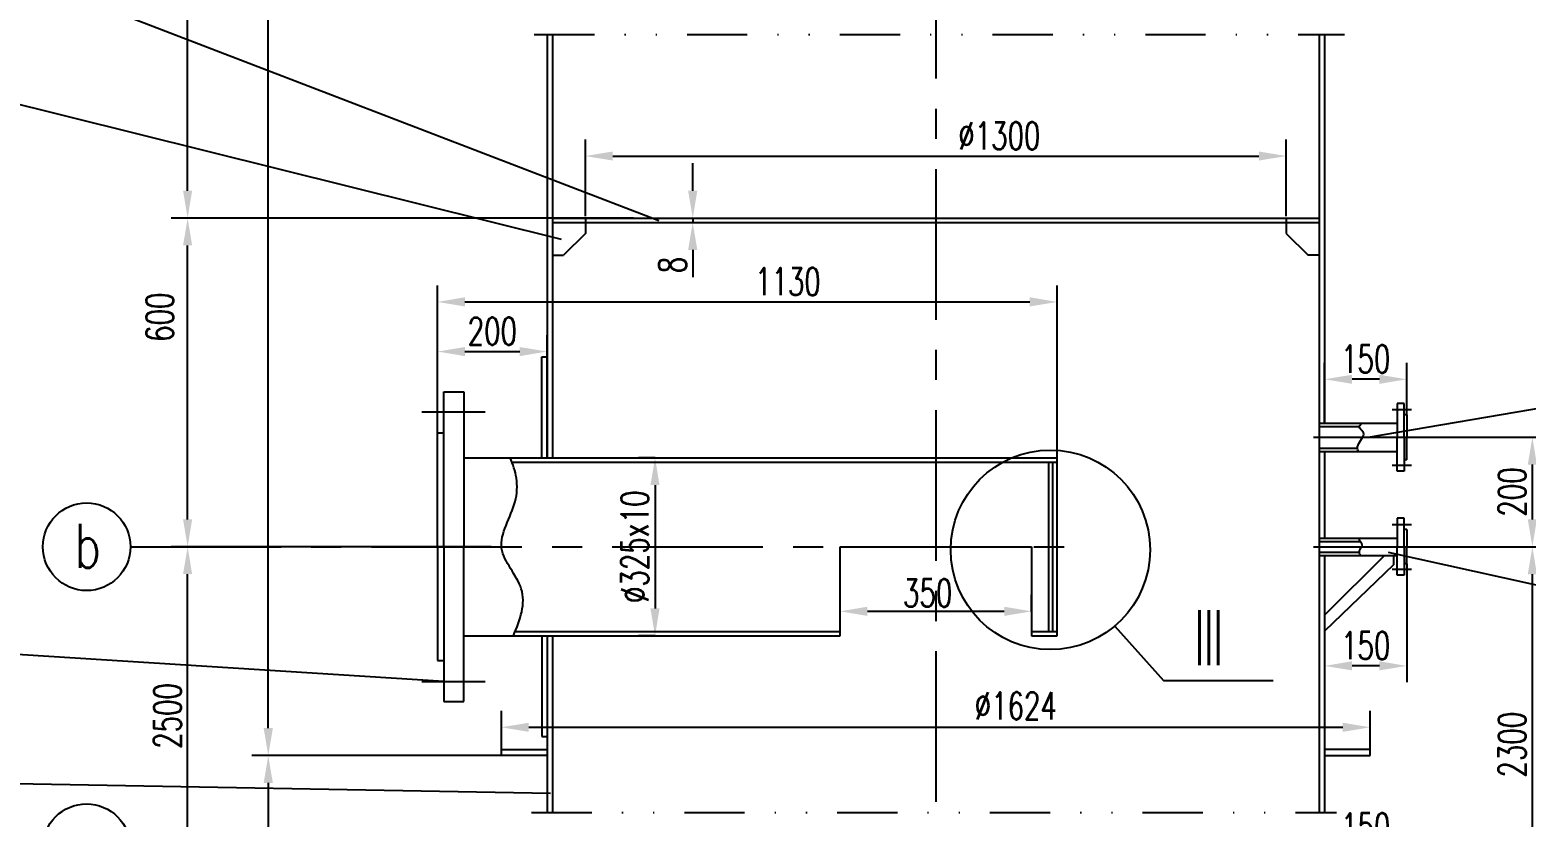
# Model space of a CAD drawing. Extents: x 1416 to 4159, y -4009 to -2804.
# Drawn here: x 1524.8 to 1661.4, y -3410 to -3338.2 of the extents above; entities that cross this region are included whole.
import ezdxf
from ezdxf.enums import TextEntityAlignment as Align

# ---------------------------------------------------------------- set-up
doc = ezdxf.new("R2010")
doc.units = 0
doc.header["$LTSCALE"] = 11
doc.header["$MEASUREMENT"] = 0
doc.linetypes.add('CENTER', pattern=[2, 1.25, -0.25, 0.25, -0.25])
doc.linetypes.add('DIVIDE', pattern=[1.25, 0.5, -0.25, 0, -0.25, 0, -0.25])
doc.layers.get('0').update_dxf_attribs({"linetype": 'CONTINUOUS'})
doc.layers.get('DEFPOINTS').update_dxf_attribs({"linetype": 'CONTINUOUS'})
for name, color, linetype in [('1', 2, 'CENTER'), ('2', 2, 'CONTINUOUS'), ('3', 2, 'DIVIDE')]:
    doc.layers.add(name, color=color, linetype=linetype)
doc.styles.add('H5', font='romans', dxfattribs={"width": 0.8, "bigfont": 'HZ5.SHX'})
doc.styles.add('HZ', font='txt', dxfattribs={"width": 0.5, "bigfont": 'hztxt.shx'})
doc.styles.add('HZ5', font='romans.shx', dxfattribs={"width": 0.7, "bigfont": 'hztxt.shx'})
doc.styles.add('HZTXT', font='ROMANS', dxfattribs={"width": 0.7, "bigfont": 'HZTXT'})
doc.dimstyles.new('STANDARD$0', dxfattribs={"dimscale": 0, "dimtxt": 4, "dimasz": 3, "dimexe": 1.5, "dimexo": 0, "dimgap": 1, "dimtad": 1, "dimdec": 0, "dimlfac": 5, "dimzin": 12, "dimtxsty": 'H5', "dimcen": 0, "dimazin": 3, "dimtfac": 1, "dimtdec": 0, "dimtmove": 0, "dimatfit": 3, "dimtvp": 0.833333, "dimtolj": 1, "dimtzin": 1})

# ---------------------------------------------------------------- blocks, each defined once
blk = doc.blocks.new('*D40')
at = {"color": 2, "linetype": 'BYBLOCK'}
for p, q in [((2764.89, -3347.02), (2708.45, -3347.02)), ((2709.95, -3391.48), (2709.95, -3349.52)), ((2748.47, -3393.98), (2708.45, -3393.98))]:
    blk.add_line(p, q, dxfattribs=at)
for points in [[(2709.53, -3349.52), (2710.36, -3349.52), (2709.95, -3347.02)], [(2709.53, -3391.48), (2710.36, -3391.48), (2709.95, -3393.98)]]:
    blk.add_solid(points, dxfattribs=at)
at = {"layer": 'DEFPOINTS', "color": 0, "linetype": 'BYBLOCK'}
for p in [(2709.95, -3347.02), (2764.89, -3347.02), (2748.47, -3393.98)]:
    blk.add_point(p, dxfattribs=at)
at = {"color": 2, "linetype": 'BYBLOCK', "insert": (2708.1, -3370.5), "char_height": 2.5, "attachment_point": 5, "rotation": 90, "style": 'HZ5'}
blk.add_mtext('\\A1;3700', dxfattribs=at)
blk = doc.blocks.new('*D16')
at = {"color": 2, "linetype": 'BYBLOCK'}
for p, q in [((2750.66, -3393.98), (2708.45, -3393.98)), ((2709.95, -3421.48), (2709.95, -3396.48)), ((2737.66, -3423.98), (2708.45, -3423.98))]:
    blk.add_line(p, q, dxfattribs=at)
for points in [[(2709.53, -3396.48), (2710.36, -3396.48), (2709.95, -3393.98)], [(2709.53, -3421.48), (2710.36, -3421.48), (2709.95, -3423.98)]]:
    blk.add_solid(points, dxfattribs=at)
at = {"layer": 'DEFPOINTS', "color": 0, "linetype": 'BYBLOCK'}
for p in [(2709.95, -3393.98), (2750.66, -3393.98), (2737.66, -3423.98)]:
    blk.add_point(p, dxfattribs=at)
at = {"color": 2, "linetype": 'BYBLOCK', "insert": (2707.41, -3403.03), "char_height": 2.5, "attachment_point": 5, "rotation": 90, "style": 'HZ5'}
blk.add_mtext('\\A1;600', dxfattribs=at)
blk = doc.blocks.new('*D54')
at = {"color": 2, "linetype": 'BYBLOCK'}
for p, q in [((1613.34, -2896.41), (1705.94, -2896.41)), ((1704.44, -2898.91), (1704.44, -3573.36)), ((1633.13, -3575.86), (1705.94, -3575.86))]:
    blk.add_line(p, q, dxfattribs=at)
for points in [[(1704.03, -2898.91), (1704.86, -2898.91), (1704.44, -2896.41)], [(1704.03, -3573.36), (1704.86, -3573.36), (1704.44, -3575.86)]]:
    blk.add_solid(points, dxfattribs=at)
at = {"layer": 'DEFPOINTS', "color": 0, "linetype": 'BYBLOCK'}
for p in [(1613.34, -2896.41), (1633.13, -3575.86), (1704.44, -3575.86)]:
    blk.add_point(p, dxfattribs=at)
at = {"color": 2, "linetype": 'BYBLOCK', "insert": (1702.59, -3206.22), "char_height": 2.5, "attachment_point": 5, "rotation": 90, "style": 'HZ5'}
blk.add_mtext('\\A1;~35385', dxfattribs=at)
blk = doc.blocks.new('*D53')
at = {"color": 2, "linetype": 'BYBLOCK'}
for p, q in [((2794.92, -2965.06), (2871.06, -2965.06)), ((2869.56, -2967.56), (2869.56, -3462.6)), ((2800.85, -3465.1), (2871.06, -3465.1))]:
    blk.add_line(p, q, dxfattribs=at)
for points in [[(2869.14, -2967.56), (2869.97, -2967.56), (2869.56, -2965.06)], [(2869.14, -3462.6), (2869.97, -3462.6), (2869.56, -3465.1)]]:
    blk.add_solid(points, dxfattribs=at)
at = {"layer": 'DEFPOINTS', "color": 0, "linetype": 'BYBLOCK'}
for p in [(2794.92, -2965.06), (2800.85, -3465.1), (2869.56, -3465.1)]:
    blk.add_point(p, dxfattribs=at)
at = {"color": 2, "linetype": 'BYBLOCK', "insert": (2867.71, -3205.47), "char_height": 2.5, "attachment_point": 5, "rotation": 90, "style": 'HZ5'}
blk.add_mtext('\\A1;29100', dxfattribs=at)
blk = doc.blocks.new('*D65')
at = {"color": 2, "linetype": 'BYBLOCK'}
for p, q in [((2738.6, -3448.02), (2738.6, -3444.48)), ((2817.93, -3448.02), (2817.93, -3444.48)), ((2741.1, -3445.98), (2815.43, -3445.98))]:
    blk.add_line(p, q, dxfattribs=at)
for points in [[(2741.1, -3445.57), (2741.1, -3446.4), (2738.6, -3445.98)], [(2815.43, -3445.57), (2815.43, -3446.4), (2817.93, -3445.98)]]:
    blk.add_solid(points, dxfattribs=at)
at = {"layer": 'DEFPOINTS', "color": 0, "linetype": 'BYBLOCK'}
for p in [(2817.93, -3445.98), (2738.6, -3448.02), (2817.93, -3448.02)]:
    blk.add_point(p, dxfattribs=at)
at = {"color": 2, "linetype": 'BYBLOCK', "insert": (2785.57, -3444.02), "char_height": 2.5, "attachment_point": 5, "style": 'HZ5'}
blk.add_mtext('\\A1;∅1624', dxfattribs=at)
blk = doc.blocks.new('*D25')
at = {"color": 2, "linetype": 'BYBLOCK'}
for p, q in [((2746.27, -3399.33), (2746.27, -3392.35)), ((2810.27, -3399.33), (2810.27, -3392.35)), ((2748.77, -3393.85), (2807.77, -3393.85))]:
    blk.add_line(p, q, dxfattribs=at)
for points in [[(2748.77, -3393.43), (2748.77, -3394.26), (2746.27, -3393.85)], [(2807.77, -3393.43), (2807.77, -3394.26), (2810.27, -3393.85)]]:
    blk.add_solid(points, dxfattribs=at)
at = {"layer": 'DEFPOINTS', "color": 0, "linetype": 'BYBLOCK'}
for p in [(2810.27, -3393.85), (2746.27, -3399.33), (2810.27, -3399.33)]:
    blk.add_point(p, dxfattribs=at)
at = {"color": 2, "linetype": 'BYBLOCK', "insert": (2784.07, -3392), "char_height": 2.5, "attachment_point": 5, "style": 'HZ5'}
blk.add_mtext('\\A1;∅1300', dxfattribs=at)
blk = doc.blocks.new('*D20')
at = {"color": 2, "linetype": 'BYBLOCK'}
for p, q in [((3727.33, -3425.77), (3725.83, -3425.77)), ((3727.33, -3428.27), (3727.33, -3439.52)), ((3727.33, -3442.02), (3725.83, -3442.02))]:
    blk.add_line(p, q, dxfattribs=at)
for points in [[(3726.91, -3428.27), (3727.74, -3428.27), (3727.33, -3425.77)], [(3726.91, -3439.52), (3727.74, -3439.52), (3727.33, -3442.02)]]:
    blk.add_solid(points, dxfattribs=at)
at = {"layer": 'DEFPOINTS', "color": 0, "linetype": 'BYBLOCK'}
for p in [(3727.33, -3425.77), (3727.33, -3442.02), (3727.33, -3442.02)]:
    blk.add_point(p, dxfattribs=at)
at = {"color": 2, "linetype": 'BYBLOCK', "insert": (3725.48, -3433.89), "char_height": 2.5, "attachment_point": 5, "rotation": 90, "style": 'HZ5'}
blk.add_mtext('\\A1;∅325x10', dxfattribs=at)
blk = doc.blocks.new('*D24')
at = {"color": 2, "linetype": 'BYBLOCK'}
for p, q in [((2756.07, -3397.01), (2756.07, -3394.51)), ((2755.42, -3399.51), (2757.57, -3399.51)), ((2755.42, -3399.91), (2757.57, -3399.91)), ((2756.07, -3399.51), (2756.07, -3399.91)), ((2756.07, -3399.51), (2756.07, -3399.91)), ((2756.07, -3402.41), (2756.07, -3404.91))]:
    blk.add_line(p, q, dxfattribs=at)
for points in [[(2755.65, -3397.01), (2756.49, -3397.01), (2756.07, -3399.51)], [(2755.65, -3402.41), (2756.49, -3402.41), (2756.07, -3399.91)]]:
    blk.add_solid(points, dxfattribs=at)
at = {"layer": 'DEFPOINTS', "color": 0, "linetype": 'BYBLOCK'}
for p in [(2755.42, -3399.51), (2755.42, -3399.91), (2756.07, -3399.91)]:
    blk.add_point(p, dxfattribs=at)
at = {"color": 2, "linetype": 'BYBLOCK', "insert": (2754.22, -3403.79), "char_height": 2.5, "attachment_point": 5, "rotation": 90, "style": 'HZ5'}
blk.add_mtext('\\A1;8', dxfattribs=at)
blk = doc.blocks.new('*D66')
at = {"color": 2, "linetype": 'BYBLOCK'}
for p, q in [((2822.03, -3413.98), (2834.24, -3413.98)), ((2832.74, -3421.48), (2832.74, -3416.48)), ((2821.63, -3423.98), (2834.24, -3423.98))]:
    blk.add_line(p, q, dxfattribs=at)
for points in [[(2832.32, -3416.48), (2833.15, -3416.48), (2832.74, -3413.98)], [(2832.32, -3421.48), (2833.15, -3421.48), (2832.74, -3423.98)]]:
    blk.add_solid(points, dxfattribs=at)
at = {"layer": 'DEFPOINTS', "color": 0, "linetype": 'BYBLOCK'}
for p in [(2822.03, -3413.98), (2832.74, -3413.98), (2821.63, -3423.98)]:
    blk.add_point(p, dxfattribs=at)
at = {"color": 2, "linetype": 'BYBLOCK', "insert": (2830.89, -3418.98), "char_height": 2.5, "attachment_point": 5, "rotation": 90, "style": 'HZ5'}
blk.add_mtext('\\A1;200', dxfattribs=at)
blk = doc.blocks.new('*D97')
at = {"color": 2, "linetype": 'BYBLOCK'}
for p, q in [((1562.05, -3385.33), (1537.73, -3385.33)), ((1539.23, -3423.95), (1539.23, -3387.83)), ((1572.05, -3426.45), (1537.73, -3426.45))]:
    blk.add_line(p, q, dxfattribs=at)
for points in [[(1538.81, -3387.83), (1539.64, -3387.83), (1539.23, -3385.33)], [(1538.81, -3423.95), (1539.64, -3423.95), (1539.23, -3426.45)]]:
    blk.add_solid(points, dxfattribs=at)
at = {"layer": 'DEFPOINTS', "color": 0, "linetype": 'BYBLOCK'}
for p in [(1539.23, -3385.33), (1562.05, -3385.33), (1572.05, -3426.45)]:
    blk.add_point(p, dxfattribs=at)
at = {"color": 2, "linetype": 'BYBLOCK', "insert": (1537.38, -3400.77), "char_height": 2.5, "attachment_point": 5, "rotation": 90, "style": 'HZ5'}
blk.add_mtext('\\A1;2500', dxfattribs=at)
blk = doc.blocks.new('*D98')
at = {"color": 2, "linetype": 'BYBLOCK'}
for p, q in [((2738.6, -3443.03), (2715.81, -3443.03)), ((2717.31, -3445.53), (2717.31, -3462.6)), ((2742.77, -3465.1), (2715.81, -3465.1))]:
    blk.add_line(p, q, dxfattribs=at)
for points in [[(2716.89, -3445.53), (2717.73, -3445.53), (2717.31, -3443.03)], [(2716.89, -3462.6), (2717.73, -3462.6), (2717.31, -3465.1)]]:
    blk.add_solid(points, dxfattribs=at)
at = {"layer": 'DEFPOINTS', "color": 0, "linetype": 'BYBLOCK'}
for p in [(2738.6, -3443.03), (2717.31, -3465.1), (2742.77, -3465.1)]:
    blk.add_point(p, dxfattribs=at)
at = {"color": 2, "linetype": 'BYBLOCK', "insert": (2715.46, -3454.06), "char_height": 2.5, "attachment_point": 5, "rotation": 90, "style": 'HZ5'}
blk.add_mtext('\\A1;2100', dxfattribs=at)
blk = doc.blocks.new('*D99')
at = {"color": 2, "linetype": 'BYBLOCK'}
for p, q in [((2738.6, -3005.72), (2715.81, -3005.72)), ((2717.31, -3440.53), (2717.31, -3008.22)), ((2738.6, -3443.03), (2715.81, -3443.03))]:
    blk.add_line(p, q, dxfattribs=at)
for points in [[(2716.89, -3008.22), (2717.73, -3008.22), (2717.31, -3005.72)], [(2716.89, -3440.53), (2717.73, -3440.53), (2717.31, -3443.03)]]:
    blk.add_solid(points, dxfattribs=at)
at = {"layer": 'DEFPOINTS', "color": 0, "linetype": 'BYBLOCK'}
for p in [(2717.31, -3005.72), (2738.6, -3005.72), (2738.6, -3443.03)]:
    blk.add_point(p, dxfattribs=at)
at = {"color": 2, "linetype": 'BYBLOCK', "insert": (2715.46, -3224.37), "char_height": 2.5, "attachment_point": 5, "rotation": 90, "style": 'HZ5'}
blk.add_mtext('\\A1;9x3000=27000', dxfattribs=at)
blk = doc.blocks.new('*D103')
at = {"color": 2, "linetype": 'BYBLOCK'}
for p, q in [((2732.77, -3413.59), (2732.77, -3404.66)), ((2742.77, -3415.85), (2742.77, -3404.66)), ((2735.27, -3406.16), (2740.27, -3406.16))]:
    blk.add_line(p, q, dxfattribs=at)
for points in [[(2735.27, -3405.75), (2735.27, -3406.58), (2732.77, -3406.16)], [(2740.27, -3405.75), (2740.27, -3406.58), (2742.77, -3406.16)]]:
    blk.add_solid(points, dxfattribs=at)
at = {"layer": 'DEFPOINTS', "color": 0, "linetype": 'BYBLOCK'}
for p in [(2742.77, -3406.16), (2732.77, -3413.59), (2742.77, -3415.85)]:
    blk.add_point(p, dxfattribs=at)
at = {"color": 2, "linetype": 'BYBLOCK', "insert": (2737.77, -3404.31), "char_height": 2.5, "attachment_point": 5, "style": 'HZ5'}
blk.add_mtext('\\A1;200', dxfattribs=at)
blk = doc.blocks.new('*D104')
at = {"color": 2, "linetype": 'BYBLOCK'}
for p, q in [((2732.77, -3413.59), (2732.77, -3400.13)), ((2789.34, -3415.85), (2789.34, -3400.13)), ((2735.27, -3401.63), (2786.84, -3401.63))]:
    blk.add_line(p, q, dxfattribs=at)
for points in [[(2735.27, -3401.21), (2735.27, -3402.05), (2732.77, -3401.63)], [(2786.84, -3401.21), (2786.84, -3402.05), (2789.34, -3401.63)]]:
    blk.add_solid(points, dxfattribs=at)
at = {"layer": 'DEFPOINTS', "color": 0, "linetype": 'BYBLOCK'}
for p in [(2789.34, -3401.63), (2732.77, -3413.59), (2789.34, -3415.85)]:
    blk.add_point(p, dxfattribs=at)
at = {"color": 2, "linetype": 'BYBLOCK', "insert": (2764.76, -3399.78), "char_height": 2.5, "attachment_point": 5, "style": 'HZ5'}
blk.add_mtext('\\A1;1130', dxfattribs=at)
blk = doc.blocks.new('*D105')
at = {"color": 2, "linetype": 'BYBLOCK'}
for p, q in [((2821.27, -3423.98), (2834.24, -3423.98)), ((2832.74, -3457.6), (2832.74, -3426.48)), ((2821.27, -3460.1), (2834.24, -3460.1))]:
    blk.add_line(p, q, dxfattribs=at)
for points in [[(2832.32, -3426.48), (2833.15, -3426.48), (2832.74, -3423.98)], [(2832.32, -3457.6), (2833.15, -3457.6), (2832.74, -3460.1)]]:
    blk.add_solid(points, dxfattribs=at)
at = {"layer": 'DEFPOINTS', "color": 0, "linetype": 'BYBLOCK'}
for p in [(2821.27, -3423.98), (2832.74, -3423.98), (2821.27, -3460.1)]:
    blk.add_point(p, dxfattribs=at)
at = {"color": 2, "linetype": 'BYBLOCK', "insert": (2830.89, -3442.04), "char_height": 2.5, "attachment_point": 5, "rotation": 90, "style": 'HZ5'}
blk.add_mtext('\\A1;2300', dxfattribs=at)
blk = doc.blocks.new('*D111')
at = {"color": 2, "linetype": 'BYBLOCK'}
for p, q in [((2813.77, -3412.7), (2813.77, -3407.19)), ((2821.27, -3411.94), (2821.27, -3407.19)), ((2818.77, -3408.69), (2816.27, -3408.69))]:
    blk.add_line(p, q, dxfattribs=at)
for points in [[(2816.27, -3408.28), (2816.27, -3409.11), (2813.77, -3408.69)], [(2818.77, -3408.28), (2818.77, -3409.11), (2821.27, -3408.69)]]:
    blk.add_solid(points, dxfattribs=at)
at = {"layer": 'DEFPOINTS', "color": 0, "linetype": 'BYBLOCK'}
for p in [(2813.77, -3408.69), (2821.27, -3411.94), (2813.77, -3412.7)]:
    blk.add_point(p, dxfattribs=at)
at = {"color": 2, "linetype": 'BYBLOCK', "insert": (2817.52, -3406.84), "char_height": 2.5, "attachment_point": 5, "style": 'HZ5'}
blk.add_mtext('\\A1;150', dxfattribs=at)
blk = doc.blocks.new('*D112')
at = {"color": 2, "linetype": 'BYBLOCK'}
for p, q in [((2821.27, -3425.54), (2821.27, -3436.35)), ((2813.77, -3431.68), (2813.77, -3436.35)), ((2818.77, -3434.85), (2816.27, -3434.85))]:
    blk.add_line(p, q, dxfattribs=at)
for points in [[(2816.27, -3434.43), (2816.27, -3435.26), (2813.77, -3434.85)], [(2818.77, -3434.43), (2818.77, -3435.26), (2821.27, -3434.85)]]:
    blk.add_solid(points, dxfattribs=at)
at = {"layer": 'DEFPOINTS', "color": 0, "linetype": 'BYBLOCK'}
for p in [(2821.27, -3425.54), (2813.77, -3431.68), (2813.77, -3434.85)]:
    blk.add_point(p, dxfattribs=at)
at = {"color": 2, "linetype": 'BYBLOCK', "insert": (2817.52, -3433), "char_height": 2.5, "attachment_point": 5, "style": 'HZ5'}
blk.add_mtext('\\A1;150', dxfattribs=at)
blk = doc.blocks.new('*D113')
at = {"color": 2, "linetype": 'BYBLOCK'}
for p, q in [((2813.77, -3452.39), (2813.77, -3449.9)), ((2821.27, -3458.53), (2821.27, -3449.9)), ((2818.77, -3451.4), (2816.27, -3451.4))]:
    blk.add_line(p, q, dxfattribs=at)
for points in [[(2816.27, -3450.98), (2816.27, -3451.82), (2813.77, -3451.4)], [(2818.77, -3450.98), (2818.77, -3451.82), (2821.27, -3451.4)]]:
    blk.add_solid(points, dxfattribs=at)
at = {"layer": 'DEFPOINTS', "color": 0, "linetype": 'BYBLOCK'}
for p in [(2813.77, -3451.4), (2813.77, -3452.39), (2821.27, -3458.53)]:
    blk.add_point(p, dxfattribs=at)
at = {"color": 2, "linetype": 'BYBLOCK', "insert": (2817.52, -3449.55), "char_height": 2.5, "attachment_point": 5, "style": 'HZ5'}
blk.add_mtext('\\A1;150', dxfattribs=at)

msp = doc.modelspace()

# ---------------------------------------------------------------- linework, layer by layer
for p, q in [((1572.04847, -3338.58832), (1572.04847, -3377.20522)), ((1572.54847, -3338.58832), (1572.54847, -3377.20522)), ((1642.54847, -3338.58832), (1642.54847, -3409.57229)), ((1643.04847, -3338.58832), (1643.04847, -3374.05475)), ((1572.54847, -3355.33022), (1642.54847, -3355.33022)), ((1572.54847, -3355.73022), (1642.54847, -3355.73022)), ((1575.54847, -3355.33022), (1575.54847, -3355.73022)), ((1575.54847, -3355.73022), (1575.54847, -3356.73022)), ((1639.54847, -3355.33022), (1639.54847, -3355.73022)), ((1639.54847, -3355.73022), (1639.54847, -3356.73022)), ((1575.54847, -3356.73022), (1573.54847, -3358.73022)), ((1639.54847, -3356.73022), (1641.54847, -3358.73022)), ((1572.54847, -3358.73022), (1573.54847, -3358.73022)), ((1642.54847, -3358.73022), (1641.54847, -3358.73022)), ((1571.5688, -3368.00842), (1572.04847, -3368.00842)), ((1571.5688, -3377.20522), (1571.5688, -3368.00842)), ((1562.62979, -3385.33022), (1562.62979, -3371.20277)), ((1562.62979, -3371.20277), (1564.43929, -3371.20277)), ((1564.43929, -3371.20277), (1564.43929, -3385.33022)), ((1649.66947, -3372.25526), (1649.66947, -3375.33022)), ((1650.32583, -3372.25526), (1649.66947, -3372.25526)), ((1650.32583, -3375.33022), (1650.32583, -3372.25526)), ((1642.54847, -3374.05475), (1649.66947, -3374.05475)), ((1642.54847, -3374.36185), (1646.22342, -3374.36185)), ((1650.54847, -3373.28935), (1650.32583, -3373.28935)), ((1650.54847, -3373.28935), (1650.54847, -3375.33022)), ((1562.04847, -3374.94654), (1562.62979, -3374.94654)), ((1562.04847, -3385.33022), (1562.04847, -3374.94654)), ((1649.66947, -3378.43687), (1649.66947, -3375.33022)), ((1650.32583, -3375.33022), (1650.32583, -3378.43687)), ((1650.54847, -3377.40278), (1650.54847, -3375.33022)), ((1642.54847, -3376.33029), (1646.06261, -3376.33029)), ((1642.54847, -3376.63739), (1649.66947, -3376.63739)), ((1643.04847, -3376.63739), (1643.04847, -3384.53022)), ((1564.43929, -3377.20522), (1618.62414, -3377.20522)), ((1568.84035, -3377.60522), (1618.62414, -3377.60522)), ((1617.86832, -3393.05522), (1617.86832, -3377.60522)), ((1618.24623, -3393.05522), (1618.24623, -3377.60522)), ((1618.62414, -3393.45522), (1618.62414, -3377.20522)), ((1650.32583, -3378.43687), (1649.66947, -3378.43687)), ((1650.54847, -3377.40278), (1650.32583, -3377.40278)), ((1650.32583, -3382.73074), (1649.66947, -3382.73074)), ((1649.66947, -3382.73074), (1649.66947, -3385.33022)), ((1650.32583, -3385.33022), (1650.32583, -3382.73074)), ((1650.54847, -3383.76483), (1650.32583, -3383.76483)), ((1650.54847, -3383.76483), (1650.54847, -3385.33022)), ((1562.04847, -3385.33022), (1562.04847, -3395.7139)), ((1562.62979, -3385.33022), (1562.62979, -3399.45766)), ((1564.43929, -3399.45766), (1564.43929, -3385.33022)), ((1598.79847, -3393.45522), (1598.79847, -3385.33022)), ((1598.79847, -3385.33022), (1616.29847, -3385.33022)), ((1616.29847, -3385.33022), (1616.29847, -3393.45522)), ((1642.54847, -3384.53022), (1649.66947, -3384.53022)), ((1642.54847, -3384.83732), (1646.31058, -3384.83732)), ((1649.66947, -3387.9297), (1649.66947, -3385.33022)), ((1650.32583, -3385.33022), (1650.32583, -3387.9297)), ((1650.54847, -3386.89561), (1650.54847, -3385.33022)), ((1642.54847, -3385.82312), (1646.22328, -3385.82312)), ((1642.54847, -3386.13022), (1649.66947, -3386.13022)), ((1643.04847, -3386.13022), (1643.04847, -3409.57229)), ((1648.51687, -3386.13022), (1643.04847, -3391.5675)), ((1649.32739, -3386.13022), (1649.32739, -3386.97987)), ((1649.32739, -3386.97987), (1643.04847, -3393.03245)), ((1650.32583, -3387.9297), (1649.66947, -3387.9297)), ((1650.54847, -3386.89561), (1650.32583, -3386.89561)), ((1564.43929, -3393.45522), (1598.79847, -3393.45522)), ((1569.14067, -3393.05522), (1598.79847, -3393.05522)), ((1571.5688, -3393.45522), (1571.5688, -3402.65202)), ((1572.04847, -3393.45522), (1572.04847, -3409.57229)), ((1572.54847, -3393.45522), (1572.54847, -3409.57229)), ((1616.29847, -3393.05522), (1618.62414, -3393.05522)), ((1616.29847, -3393.45522), (1618.62414, -3393.45522)), ((1562.04847, -3395.7139), (1562.62979, -3395.7139)), ((1562.62979, -3399.45766), (1564.43929, -3399.45766)), ((1571.5688, -3402.65202), (1572.04847, -3402.65202)), ((1567.8827, -3404.38341), (1567.8827, -3403.84336)), ((1567.8827, -3403.84336), (1572.04847, -3403.84336)), ((1572.04847, -3404.38341), (1567.8827, -3404.38341)), ((1647.21425, -3403.84336), (1643.04847, -3403.84336)), ((1643.04847, -3404.38341), (1647.21425, -3404.38341)), ((1647.21425, -3404.38341), (1647.21425, -3403.84336))]:
    msp.add_line(p, q)
at = {"color": 2, "linetype": 'BYBLOCK'}
for p, q in [((1598.79847, -3391.22386), (1598.79847, -3389.72386)), ((1616.29847, -3391.22386), (1616.29847, -3389.72386)), ((1613.79847, -3391.22386), (1601.29847, -3391.22386))]:
    msp.add_line(p, q, dxfattribs=at)
at = {"color": 2}
for p, q in [((1623.88852, -3392.56196), (1628.34777, -3397.52233)), ((1628.34777, -3397.52233), (1638.34777, -3397.52233))]:
    msp.add_line(p, q, dxfattribs=at)
msp.add_circle((1618.011, -3385.6089), 9.10441, dxfattribs=at)
at = {"color": 2, "linetype": 'BYBLOCK'}
for points in [[(1601.29847, -3390.8072), (1601.29847, -3391.64053), (1598.79847, -3391.22386)], [(1613.79847, -3390.8072), (1613.79847, -3391.64053), (1616.29847, -3391.22386)]]:
    msp.add_solid(points, dxfattribs=at)
at = {"layer": '1'}
for p, q in [((1607.54847, -2888.85819), (1607.54847, -3577.42118)), ((1560.61293, -3373.02243), (1566.38953, -3373.02243)), ((1649.20987, -3372.81426), (1650.9894, -3372.81426)), ((1642.02609, -3375.33022), (1665.98959, -3375.33022)), ((1649.20987, -3377.87788), (1650.9894, -3377.87788)), ((1649.20987, -3383.28973), (1650.9894, -3383.28973)), ((1534.00865, -3385.33022), (1621.02318, -3385.33022)), ((1642.02609, -3385.33022), (1665.98959, -3385.33022)), ((1649.20987, -3387.37071), (1650.9894, -3387.37071)), ((1560.61293, -3397.63801), (1566.38953, -3397.63801))]:
    msp.add_line(p, q, dxfattribs=at)
at = {"layer": '2'}
for p, q in [((1582.25707, -3355.57518), (1506.55226, -3326.50969)), ((1573.36108, -3357.28724), (1506.55226, -3340.66264)), ((1647.05853, -3375.33022), (1722.70172, -3362.4079)), ((1648.86222, -3385.81656), (1722.70172, -3402.10971)), ((1562.62979, -3397.63801), (1506.55226, -3394.09073)), ((1572.36348, -3407.84383), (1506.55226, -3406.68158))]:
    msp.add_line(p, q, dxfattribs=at)
for centre in [(1530.00865, -3385.33022), (1529.99672, -3412.79981)]:
    msp.add_circle(centre, 4, dxfattribs=at)
for points, knots in [([(1646.14025, -3376.63739), (1646.05907, -3376.44809), (1645.97766, -3375.86646), (1646.96699, -3375.04299), (1646.28665, -3374.64496), (1646.19644, -3374.335), (1646.32255, -3374.20331), (1646.3541, -3374.11272), (1646.36125, -3374.05475)], [0.834310543, 0.834310543, 0.834310543, 0.834310543, 1.451579734, 2.692725524, 3.214509366, 3.417647917, 3.538077299, 3.722999274, 3.722999274, 3.722999274, 3.722999274]), ([(1568.97132, -3393.45522), (1569.607, -3391.98345), (1570.60469, -3389.15862), (1566.75196, -3385.44508), (1569.25167, -3381.99662), (1569.38125, -3379.10084), (1568.93881, -3377.81301), (1568.676, -3377.20522)], [0.645156549, 0.645156549, 0.645156549, 0.645156549, 5.037916071, 9.152260598, 13.590032658, 15.724266802, 17.694155236, 17.694155236, 17.694155236, 17.694155236]), ([(1646.32861, -3386.13022), (1646.25123, -3385.98786), (1646.1311, -3385.66147), (1646.61236, -3385.20758), (1646.29089, -3384.83436), (1646.17164, -3384.60979), (1646.14894, -3384.53022)], [0.185537346, 0.185537346, 0.185537346, 0.185537346, 0.63366471, 1.216947116, 1.66504276, 1.922688678, 1.922688678, 1.922688678, 1.922688678])]:
    msp.add_open_spline(points, degree=3, knots=knots, dxfattribs=at)
at = {"layer": '3'}
for p, q in [((1570.88015, -3338.58832), (1644.86218, -3338.58832)), ((1570.63421, -3409.57229), (1644.14539, -3409.57229))]:
    msp.add_line(p, q, dxfattribs=at)
at = {"layer": 'DEFPOINTS', "color": 0, "linetype": 'BYBLOCK'}
for p in [(1598.79847, -3391.22386), (1598.79847, -3391.22386), (1616.29847, -3391.22386)]:
    msp.add_point(p, dxfattribs=at)

# ---------------------------------------------------------------- texts
at = {"color": 2, "linetype": 'BYBLOCK', "insert": (1606.802, -3389.55152), "char_height": 2.5, "attachment_point": 5, "style": 'HZ5'}
msp.add_mtext('\\A1;350', dxfattribs=at)
at = {"layer": '1', "style": 'HZTXT', "width": 0.75}
msp.add_text('b', height=4, dxfattribs=at).set_placement((1530.11091, -3385.24259), align=Align.MIDDLE)
at = {"layer": '2', "style": 'HZ', "width": 0.5}
msp.add_text('III', height=5, dxfattribs=at).set_placement((1631.18495, -3396.12852))

# ---------------------------------------------------------------- dimensions: what is measured, and where the dimension line sits
dim = msp.add_linear_dim(base=(1704.44346, -3575.86412), p1=(1613.33663, -2896.41279), p2=(1633.13365, -3575.86412), angle=90, text='~35385', dimstyle='STANDARD$0', override={"dimscale": 1, "dimtxt": 2.5, "dimasz": 2.5, "dimgap": 0.6, "dimlfac": 20, "dimtxsty": 'HZ5', "dimclrd": 2, "dimclre": 2, "dimclrt": 2, "dimtdec": 0, "dimtmove": 2})
dim.commit()
dim.dimension.update_dxf_attribs({"geometry": '*D54', "text_midpoint": (1702.59346, -3206.21709), "dimtype": 160})
dim = msp.add_linear_dim(base=(1698.83793, -3426.44789), p1=(1624.20522, -2926.41279), p2=(1630.13275, -3426.44789), angle=90, text='29100', dimstyle='STANDARD$0', override={"dimscale": 1, "dimtxt": 2.5, "dimasz": 2.5, "dimgap": 0.6, "dimlfac": 20, "dimtxsty": 'HZ5', "dimclrd": 2, "dimclre": 2, "dimclrt": 2, "dimtdec": 0, "dimtmove": 2})
dim.commit()
dim.dimension.update_dxf_attribs({"geometry": '*D53', "text_midpoint": (1696.98793, -3166.82429), "dimtype": 160, "insert": (-1170.71966, 38.6475)})
for base, p1, p2, text, picture, middle, set_off in [((1539.22627, -3308.37404), (1577.75109, -3355.33022), (1594.17029, -3308.37404), '3700', '*D40', (1537.37627, -3331.85213), (-1170.71966, 38.6475)), ((1581.90463, -3393.45522), (1581.90463, -3377.20522), (1581.90463, -3393.45522), '%%c325x10', '*D20', (1580.05463, -3390.85944), (-2145.42097, 48.56451))]:
    dim = msp.add_linear_dim(base=base, p1=p1, p2=p2, angle=90, text=text, dimstyle='STANDARD$0', override={"dimscale": 1, "dimtxt": 2.5, "dimasz": 2.5, "dimgap": 0.6, "dimlfac": 20, "dimtxsty": 'HZ5', "dimclrd": 2, "dimclre": 2, "dimclrt": 2, "dimtdec": 0, "dimtmove": 2})
    dim.commit()
    dim.dimension.update_dxf_attribs({"geometry": picture, "text_midpoint": middle, "insert": set_off})
for base, p1, p2, text, picture, middle in [((1639.54847, -3349.66905), (1575.54847, -3355.15789), (1639.54847, -3355.15789), '%%c1300', '*D25', (1613.34573, -3347.81905)), ((1647.21425, -3401.80603), (1567.8827, -3403.84336), (1647.21425, -3403.84336), '%%c1624', '*D65', (1614.85156, -3399.84427))]:
    dim = msp.add_linear_dim(base=base, p1=p1, p2=p2, text=text, dimstyle='STANDARD$0', override={"dimscale": 1, "dimtxt": 2.5, "dimasz": 2.5, "dimgap": 0.6, "dimlfac": 20, "dimtxsty": 'HZ5', "dimclrd": 2, "dimclre": 2, "dimclrt": 2, "dimtdec": 0, "dimtmove": 2})
    dim.commit()
    dim.dimension.update_dxf_attribs({"geometry": picture, "text_midpoint": middle, "dimtype": 160, "insert": (-1170.71966, 44.17672)})
for base, p1, p2, picture, middle, set_off in [((1585.35191, -3355.73022), (1584.70136, -3355.33022), (1584.70136, -3355.73022), '*D24', (1583.50191, -3359.6164), (-1170.71966, 44.17672)), ((1539.22627, -3355.33022), (1566.93553, -3385.33022), (1579.93836, -3355.33022), '*D16', (1536.69044, -3364.37805), (-1170.71966, 38.6475))]:
    dim = msp.add_linear_dim(base=base, p1=p1, p2=p2, angle=90, dimstyle='STANDARD$0', override={"dimscale": 1, "dimtxt": 2.5, "dimasz": 2.5, "dimgap": 0.6, "dimlfac": 20, "dimtxsty": 'HZ5', "dimclrd": 2, "dimclre": 2, "dimclrt": 2, "dimtdec": 0, "dimtmove": 2})
    dim.commit()
    dim.dimension.update_dxf_attribs({"geometry": picture, "text_midpoint": middle, "dimtype": 160, "insert": set_off})
dim = msp.add_linear_dim(base=(1662.01823, -3375.33022), p1=(1650.91375, -3385.33022), p2=(1651.30812, -3375.33022), angle=90, dimstyle='STANDARD$0', override={"dimscale": 1, "dimtxt": 2.5, "dimasz": 2.5, "dimgap": 0.6, "dimlfac": 20, "dimtxsty": 'HZ5', "dimclrd": 2, "dimclre": 2, "dimclrt": 2, "dimtdec": 0, "dimtmove": 2})
dim.commit()
dim.dimension.update_dxf_attribs({"geometry": '*D66', "text_midpoint": (1660.16823, -3380.33022), "insert": (-1170.71966, 38.6475)})
at = {"layer": '2'}
for base, p1, p2, text, picture, middle in [((1546.58929, -2967.07074), (1567.8827, -3404.38341), (1567.8827, -2967.07074), '9x3000=27000', '*D99', (1544.73929, -3185.72708)), ((1662.01823, -3385.33022), (1650.54847, -3421.44789), (1650.54847, -3385.33022), '2300', '*D105', (1660.16823, -3403.38905)), ((1546.58929, -3426.44789), (1567.8827, -3404.38341), (1572.04847, -3426.44789), '2100', '*D98', (1544.73929, -3415.41565))]:
    dim = msp.add_linear_dim(base=base, p1=p1, p2=p2, angle=90, text=text, dimstyle='STANDARD$0', override={"dimtxt": 2.5, "dimasz": 2.5, "dimgap": 0.6, "dimtad": 1, "dimtih": 0, "dimtoh": 0, "dimdec": 0, "dimlfac": 20, "dimzin": 12, "dimtxsty": 'HZ5', "dimclrd": 2, "dimclre": 2, "dimclrt": 2, "dimtdec": 0, "dimtofl": 1, "dimtzin": 1}, dxfattribs=at)
    dim.commit()
    dim.dimension.update_dxf_attribs({"geometry": picture, "text_midpoint": middle, "insert": (-1170.71966, 38.6475)})
dim = msp.add_linear_dim(base=(1618.62414, -3362.98125), p1=(1562.04847, -3374.94654), p2=(1618.62414, -3377.20522), text='1130', dimstyle='STANDARD$0', override={"dimtxt": 2.5, "dimasz": 2.5, "dimgap": 0.6, "dimtad": 1, "dimtih": 0, "dimtoh": 0, "dimdec": 0, "dimlfac": 20, "dimzin": 12, "dimtxsty": 'HZ5', "dimclrd": 2, "dimclre": 2, "dimclrt": 2, "dimtdec": 0, "dimtofl": 1, "dimtzin": 1}, dxfattribs=at)
dim.commit()
dim.dimension.update_dxf_attribs({"geometry": '*D104', "text_midpoint": (1594.04197, -3361.13125), "dimtype": 160, "insert": (-1170.71966, 38.6475)})
for base, p1, p2, text, picture, middle in [((1572.04847, -3367.51684), (1562.04847, -3374.94654), (1572.04847, -3377.20522), '200', '*D103', (1567.04847, -3365.66684)), ((1643.04847, -3370.0465), (1650.54847, -3373.28935), (1643.04847, -3374.05475), '150', '*D111', (1646.79847, -3368.1965)), ((1643.04847, -3396.19997), (1650.54847, -3386.89561), (1643.04847, -3393.03245), '150', '*D112', (1646.79847, -3394.34997)), ((1643.04847, -3412.75406), (1650.54847, -3419.88249), (1643.04847, -3413.74566), '150', '*D113', (1646.79847, -3410.90406))]:
    dim = msp.add_linear_dim(base=base, p1=p1, p2=p2, text=text, dimstyle='STANDARD$0', override={"dimtxt": 2.5, "dimasz": 2.5, "dimgap": 0.6, "dimtad": 1, "dimtih": 0, "dimtoh": 0, "dimdec": 0, "dimlfac": 20, "dimzin": 12, "dimtxsty": 'HZ5', "dimclrd": 2, "dimclre": 2, "dimclrt": 2, "dimtdec": 0, "dimtofl": 1, "dimtzin": 1}, dxfattribs=at)
    dim.commit()
    dim.dimension.update_dxf_attribs({"geometry": picture, "text_midpoint": middle, "insert": (-1170.71966, 38.6475)})
dim = msp.add_linear_dim(base=(1539.22627, -3385.33022), p1=(1572.04847, -3426.44789), p2=(1562.04847, -3385.33022), angle=90, text='2500', dimstyle='STANDARD$0', override={"dimtxt": 2.5, "dimasz": 2.5, "dimgap": 0.6, "dimtad": 1, "dimtih": 0, "dimtoh": 0, "dimdec": 0, "dimlfac": 20, "dimzin": 12, "dimtxsty": 'HZ5', "dimclrd": 2, "dimclre": 2, "dimclrt": 2, "dimtdec": 0, "dimtofl": 1, "dimtzin": 1}, dxfattribs=at)
dim.commit()
dim.dimension.update_dxf_attribs({"geometry": '*D97', "text_midpoint": (1537.37627, -3400.77458), "dimtype": 160})

doc.saveas('drawing.dxf')
